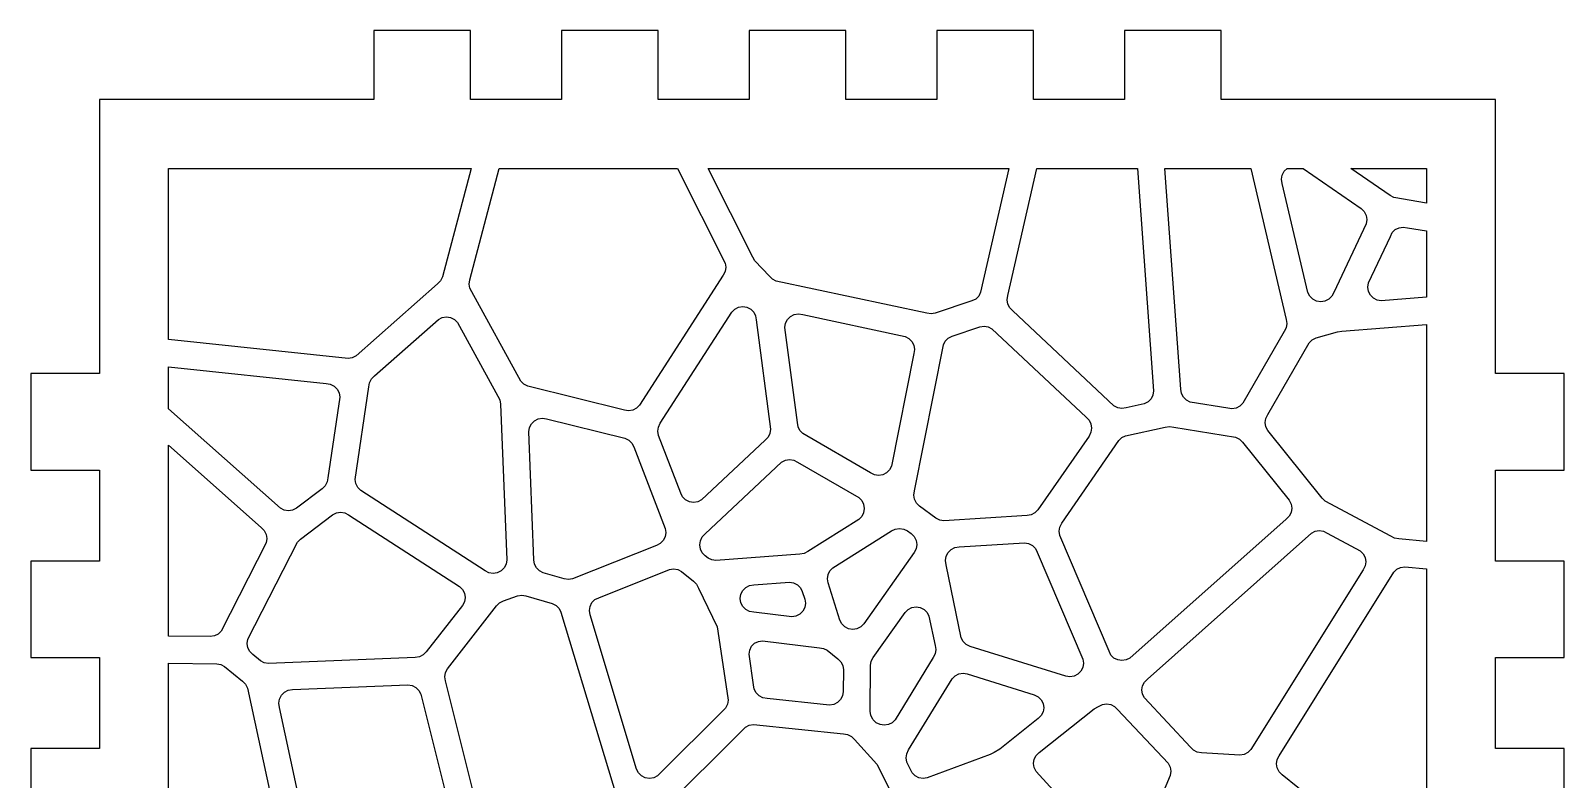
# Model space of a CAD drawing. Header units: metres. Extents: x -57 to 175, y -116 to 104.
# Drawn here: x -56.5 to 56.5, y -58.1 to -2.8 of the extents above; entities that cross this region are included whole.
import ezdxf

# ---------------------------------------------------------------- set-up
doc = ezdxf.new("R2010")
doc.units = ezdxf.units.M

msp = doc.modelspace()

# ---------------------------------------------------------------- linework, layer by layer
for p, q in [((-24.1005, -2.82574), (-31.215, -2.82574)), ((-31.215, -2.82574), (-31.215, -7.90573)), ((-24.1005, -7.90573), (-24.1005, -2.82574)), ((-10.2716, -2.82574), (-17.3861, -2.82574)), ((-17.3861, -2.82574), (-17.3861, -7.90573)), ((-10.2716, -7.90573), (-10.2716, -2.82574)), ((3.55722, -2.82574), (-3.55721, -2.82574)), ((-3.55721, -2.82574), (-3.55721, -7.90573)), ((3.55722, -7.90573), (3.55722, -2.82574)), ((17.3861, -2.82574), (10.2717, -2.82574)), ((10.2717, -2.82574), (10.2717, -7.90573)), ((17.3861, -7.90573), (17.3861, -2.82574)), ((31.215, -2.82574), (24.1006, -2.82574)), ((24.1006, -2.82574), (24.1006, -7.90573)), ((31.215, -7.90573), (31.215, -2.82574)), ((-31.215, -7.90573), (-51.435, -7.90573)), ((-51.435, -7.90573), (-51.435, -28.1257)), ((-17.3861, -7.90573), (-24.1005, -7.90573)), ((-3.55721, -7.90573), (-10.2716, -7.90573)), ((10.2717, -7.90573), (3.55722, -7.90573)), ((24.1006, -7.90573), (17.3861, -7.90573)), ((51.435, -7.90573), (31.215, -7.90573)), ((51.435, -28.1257), (51.435, -7.90573)), ((-46.355, -25.6144), (-46.355, -12.9857)), ((-46.355, -12.9857), (-24.0471, -12.9857)), ((-24.0471, -12.9857), (-26.1601, -20.9924)), ((-24.1451, -21.2074), (-21.9753, -12.9857)), ((-21.9753, -12.9857), (-8.83438, -12.9857)), ((-8.83438, -12.9857), (-5.33717, -19.9662)), ((-3.28975, -19.5375), (-6.57217, -12.9857)), ((-6.57217, -12.9857), (15.5794, -12.9857)), ((15.5794, -12.9857), (13.495, -22.1254)), ((15.498, -22.3737), (17.6391, -12.9857)), ((17.6391, -12.9857), (25.0643, -12.9857)), ((25.0643, -12.9857), (26.2462, -29.4017)), ((28.2472, -29.2722), (27.0746, -12.9857)), ((27.0746, -12.9857), (33.4034, -12.9857)), ((33.4034, -12.9857), (36.0209, -24.1281)), ((35.6775, -13.7896), (35.7264, -13.4806)), ((35.7264, -13.4806), (35.8685, -13.2019)), ((35.8685, -13.2019), (36.0846, -12.9857)), ((36.0846, -12.9857), (37.2726, -12.9857)), ((37.2726, -12.9857), (41.5419, -15.9528)), ((43.6712, -14.9965), (40.778, -12.9857)), ((40.778, -12.9857), (46.355, -12.9857)), ((46.355, -12.9857), (46.355, -15.5467)), ((35.7264, -14.0986), (35.6775, -13.7896)), ((37.6151, -22.1384), (35.7264, -14.0986)), ((43.95, -15.1385), (43.6712, -14.9965)), ((46.355, -15.5467), (43.95, -15.1385)), ((41.5419, -15.9528), (41.7631, -16.174)), ((41.7631, -16.174), (41.9052, -16.4528)), ((41.9052, -16.4528), (41.9541, -16.7618)), ((41.9541, -16.7618), (41.9052, -17.0708)), ((41.9052, -17.0708), (39.5172, -22.1384)), ((42.0761, -21.4374), (43.6952, -18.0014)), ((43.6952, -18.0014), (43.8372, -17.7226)), ((43.8372, -17.7226), (44.0584, -17.5014)), ((44.0584, -17.5014), (44.3372, -17.3593)), ((44.3372, -17.3593), (44.6462, -17.3104)), ((44.6462, -17.3104), (44.9552, -17.3593)), ((44.9552, -17.3593), (46.355, -17.5969)), ((46.355, -17.5969), (46.355, -22.4908)), ((-5.33717, -19.9662), (-5.28822, -20.2752)), ((-5.28822, -20.2752), (-5.33717, -20.5842)), ((-3.14771, -19.8163), (-3.28975, -19.5375)), ((-2.07179, -20.9315), (-3.14771, -19.8163)), ((-26.3022, -21.2712), (-26.5234, -21.4924)), ((-26.1601, -20.9924), (-26.3022, -21.2712)), ((-24.1941, -21.5164), (-24.1451, -21.2074)), ((-5.47922, -20.863), (-11.6356, -30.4542)), ((-5.33717, -20.5842), (-5.47922, -20.863)), ((-1.85057, -21.1527), (-2.07179, -20.9315)), ((-1.57179, -21.2948), (-1.85057, -21.1527)), ((9.53873, -23.6724), (-1.57179, -21.2948)), ((42.0272, -21.7464), (42.0761, -21.4374)), ((-26.5234, -21.4924), (-32.5357, -26.8161)), ((-24.1451, -21.8255), (-24.1941, -21.5164)), ((-24.0031, -22.1042), (-24.1451, -21.8255)), ((-20.3846, -28.6855), (-24.0031, -22.1042)), ((13.3529, -22.4042), (13.1317, -22.6254)), ((13.495, -22.1254), (13.3529, -22.4042)), ((15.4491, -22.6827), (15.498, -22.3737)), ((37.7572, -22.4172), (37.6151, -22.1384)), ((37.9784, -22.6384), (37.7572, -22.4172)), ((39.3752, -22.4172), (39.154, -22.6384)), ((39.5172, -22.1384), (39.3752, -22.4172)), ((42.0761, -22.0554), (42.0272, -21.7464)), ((42.2182, -22.3342), (42.0761, -22.0554)), ((42.4394, -22.5554), (42.2182, -22.3342)), ((42.7182, -22.6974), (42.4394, -22.5554)), ((46.355, -22.4908), (43.0272, -22.7464)), ((-10.1126, -31.7901), (-4.8432, -23.5808)), ((-4.8432, -23.5808), (-4.62198, -23.3596)), ((-4.62198, -23.3596), (-4.3432, -23.2175)), ((-4.3432, -23.2175), (-4.03419, -23.1686)), ((-4.03419, -23.1686), (-3.72519, -23.2175)), ((-3.72519, -23.2175), (-3.44641, -23.3596)), ((-3.44641, -23.3596), (-3.22519, -23.5808)), ((-3.22519, -23.5808), (-3.08315, -23.8596)), ((-0.23708, -23.7689), (0.0719, -23.7199)), ((0.0719, -23.7199), (0.3809, -23.7689)), ((9.84773, -23.7213), (9.53873, -23.6724)), ((10.1567, -23.6724), (9.84773, -23.7213)), ((12.8529, -22.7675), (10.1567, -23.6724)), ((13.1317, -22.6254), (12.8529, -22.7675)), ((15.498, -22.9917), (15.4491, -22.6827)), ((15.6401, -23.2705), (15.498, -22.9917)), ((15.8613, -23.4917), (15.6401, -23.2705)), ((23.318, -30.4983), (15.8613, -23.4917)), ((38.2572, -22.7805), (37.9784, -22.6384)), ((38.5662, -22.8294), (38.2572, -22.7805)), ((38.8752, -22.7805), (38.5662, -22.8294)), ((39.154, -22.6384), (38.8752, -22.7805)), ((43.0272, -22.7464), (42.7182, -22.6974)), ((-31.1732, -28.2934), (-26.4669, -24.1262)), ((-26.4669, -24.1262), (-26.1881, -23.9841)), ((-26.1881, -23.9841), (-25.8791, -23.9352)), ((-25.8791, -23.9352), (-25.5701, -23.9841)), ((-25.5701, -23.9841), (-25.2913, -24.1262)), ((-25.2913, -24.1262), (-25.0701, -24.3474)), ((-25.0701, -24.3474), (-22.0773, -29.7906)), ((-3.08315, -23.8596), (-3.03419, -24.1686)), ((-3.03419, -24.1686), (-1.98122, -32.2221)), ((-0.92807, -24.7199), (-0.87912, -24.4109)), ((-0.00993, -31.7421), (-0.92807, -24.7199)), ((-0.87912, -24.4109), (-0.73708, -24.1321)), ((-0.73708, -24.1321), (-0.51585, -23.9109)), ((-0.51585, -23.9109), (-0.23708, -23.7689)), ((0.3809, -23.7689), (7.92989, -25.3843)), ((11.3927, -25.3673), (13.4375, -24.681)), ((13.4375, -24.681), (13.7466, -24.6321)), ((13.7466, -24.6321), (14.0556, -24.681)), ((14.0556, -24.681), (14.3343, -24.8231)), ((14.3343, -24.8231), (21.2639, -31.3344)), ((36.0209, -24.7461), (35.8789, -25.0249)), ((36.0209, -24.1281), (36.0699, -24.4371)), ((36.0699, -24.4371), (36.0209, -24.7461)), ((40.1138, -24.9819), (46.355, -24.5026)), ((46.355, -24.5026), (46.355, -40.513)), ((-33.1235, -27.0071), (-46.355, -25.6144)), ((7.92989, -25.3843), (8.20866, -25.5264)), ((8.20866, -25.5264), (8.42989, -25.7476)), ((8.42989, -25.7476), (8.57193, -26.0264)), ((10.7506, -26.0094), (10.8927, -25.7306)), ((10.8927, -25.7306), (11.1139, -25.5094)), ((11.1139, -25.5094), (11.3927, -25.3673)), ((35.8789, -25.0249), (32.8279, -30.311)), ((34.668, -31.1457), (37.7203, -25.8575)), ((37.7203, -25.8575), (37.9415, -25.6363)), ((37.9415, -25.6363), (38.2203, -25.4942)), ((38.2203, -25.4942), (39.8048, -25.0308)), ((39.8048, -25.0308), (40.1138, -24.9819)), ((-32.8145, -26.9581), (-33.1235, -27.0071)), ((-32.5357, -26.8161), (-32.8145, -26.9581)), ((8.57193, -26.6444), (6.9295, -34.9515)), ((8.57193, -26.0264), (8.62088, -26.3354)), ((8.62088, -26.3354), (8.57193, -26.6444)), ((8.62144, -36.7784), (10.7506, -26.0094)), ((-51.435, -28.1257), (-56.515, -28.1257)), ((-56.515, -28.1257), (-56.515, -35.2402)), ((-46.355, -30.715), (-46.355, -27.6365)), ((-46.355, -27.6365), (-34.7411, -28.8589)), ((56.515, -28.1257), (51.435, -28.1257)), ((56.515, -35.2402), (56.515, -28.1257)), ((-34.7411, -28.8589), (-34.4321, -28.9078)), ((-34.4321, -28.9078), (-34.1534, -29.0499)), ((-34.1534, -29.0499), (-33.9321, -29.2711)), ((-33.9321, -29.2711), (-33.7901, -29.5499)), ((-32.5969, -35.9292), (-31.5854, -29.1024)), ((-31.5854, -29.1024), (-31.5364, -28.7934)), ((-31.5364, -28.7934), (-31.3944, -28.5146)), ((-31.3944, -28.5146), (-31.1732, -28.2934)), ((-20.1633, -28.9068), (-20.3846, -28.6855)), ((-19.8846, -29.0488), (-20.1633, -28.9068)), ((-12.7536, -30.8174), (-19.8846, -29.0488)), ((28.2961, -29.5812), (28.2472, -29.2722)), ((-33.7411, -29.8589), (-34.6223, -35.806)), ((-33.7901, -29.5499), (-33.7411, -29.8589)), ((-22.0773, -29.7906), (-21.9353, -30.0694)), ((-21.9353, -30.0694), (-21.8863, -30.3784)), ((-21.8863, -30.3784), (-21.4335, -41.862)), ((-11.6356, -30.4542), (-11.8568, -30.6754)), ((23.5967, -30.6404), (23.318, -30.4983)), ((25.5552, -30.3528), (24.2148, -30.6404)), ((25.8339, -30.2107), (25.5552, -30.3528)), ((26.0552, -29.9895), (25.8339, -30.2107)), ((26.1972, -29.7107), (26.0552, -29.9895)), ((26.2462, -29.4017), (26.1972, -29.7107)), ((28.4382, -29.86), (28.2961, -29.5812)), ((28.6594, -30.0812), (28.4382, -29.86)), ((28.9382, -30.2233), (28.6594, -30.0812)), ((31.7099, -30.6743), (28.9382, -30.2233)), ((32.8279, -30.311), (32.6067, -30.5322)), ((-38.1049, -38.046), (-46.355, -30.715)), ((-19.6121, -31.8228), (-19.3909, -31.6015)), ((-19.3909, -31.6015), (-19.1121, -31.4595)), ((-19.1121, -31.4595), (-18.8031, -31.4105)), ((-18.8031, -31.4105), (-18.4941, -31.4595)), ((-18.4941, -31.4595), (-12.7165, -32.8925)), ((-12.4446, -30.8664), (-12.7536, -30.8174)), ((-12.1356, -30.8174), (-12.4446, -30.8664)), ((-11.8568, -30.6754), (-12.1356, -30.8174)), ((21.2639, -31.3344), (21.4852, -31.5557)), ((21.4852, -31.5557), (21.6272, -31.8344)), ((23.9057, -30.6893), (23.5967, -30.6404)), ((24.2148, -30.6404), (23.9057, -30.6893)), ((32.0189, -30.7232), (31.7099, -30.6743)), ((32.3279, -30.6743), (32.0189, -30.7232)), ((32.6067, -30.5322), (32.3279, -30.6743)), ((34.4771, -31.7335), (34.526, -31.4245)), ((34.526, -31.4245), (34.668, -31.1457)), ((-19.8031, -32.4105), (-19.7542, -32.1015)), ((-19.4304, -41.8627), (-19.8031, -32.4105)), ((-19.7542, -32.1015), (-19.6121, -31.8228)), ((-10.3036, -32.3779), (-10.2547, -32.0689)), ((-10.2547, -32.6869), (-10.3036, -32.3779)), ((-10.2547, -32.0689), (-10.1126, -31.7901)), ((-8.60944, -36.9374), (-10.2547, -32.6869)), ((-2.03017, -32.5311), (-2.17221, -32.8099)), ((-1.98122, -32.2221), (-2.03017, -32.5311)), ((0.03899, -32.0511), (-0.00993, -31.7421)), ((0.18103, -32.3298), (0.03899, -32.0511)), ((0.40225, -32.5511), (0.18103, -32.3298)), ((5.39067, -35.4515), (0.40225, -32.5511)), ((21.4852, -32.7312), (17.7232, -38.173)), ((21.6272, -32.4525), (21.4852, -32.7312)), ((21.6272, -31.8344), (21.6762, -32.1434)), ((21.6762, -32.1434), (21.6272, -32.4525)), ((23.9069, -32.845), (24.1857, -32.7029)), ((24.1857, -32.7029), (27.1078, -32.076)), ((27.1078, -32.076), (27.4168, -32.027)), ((27.4168, -32.027), (27.7258, -32.076)), ((27.7258, -32.076), (32.2911, -32.8188)), ((34.526, -32.0425), (34.4771, -31.7335)), ((34.668, -32.3213), (34.526, -32.0425)), ((38.6671, -37.3001), (34.668, -32.3213)), ((-46.355, -47.4856), (-46.355, -33.4035)), ((-46.355, -33.4035), (-39.5163, -39.4803)), ((-12.7165, -32.8925), (-12.4377, -33.0345)), ((-12.4377, -33.0345), (-12.2165, -33.2557)), ((-12.2165, -33.2557), (-12.0744, -33.5345)), ((-12.0744, -33.5345), (-9.7485, -39.5437)), ((-2.39343, -33.0311), (-7.0706, -37.4374)), ((-2.17221, -32.8099), (-2.39343, -33.0311)), ((19.4706, -39.1634), (23.6857, -33.0662)), ((23.6857, -33.0662), (23.9069, -32.845)), ((32.2911, -32.8188), (32.5699, -32.9608)), ((32.5699, -32.9608), (32.7911, -33.1821)), ((32.7911, -33.1821), (36.2314, -37.4651)), ((-6.79642, -39.9491), (-1.16829, -34.6469)), ((-1.16829, -34.6469), (-0.88951, -34.5048)), ((-0.88951, -34.5048), (-0.58051, -34.4559)), ((-0.58051, -34.4559), (-0.2715, -34.5048)), ((-0.2715, -34.5048), (0.00725, -34.6469)), ((0.00725, -34.6469), (4.51048, -37.2652)), ((6.9295, -34.9515), (6.78746, -35.2302)), ((-56.515, -35.2402), (-51.435, -35.2402)), ((-51.435, -35.2402), (-51.435, -41.9546)), ((-34.6712, -36.115), (-34.8133, -36.3938)), ((-34.6223, -35.806), (-34.6712, -36.115)), ((-32.5479, -36.2382), (-32.5969, -35.9292)), ((5.66945, -35.5935), (5.39067, -35.4515)), ((5.97845, -35.6425), (5.66945, -35.5935)), ((6.28746, -35.5935), (5.97845, -35.6425)), ((6.56624, -35.4515), (6.28746, -35.5935)), ((6.78746, -35.2302), (6.56624, -35.4515)), ((51.435, -41.9546), (51.435, -35.2402)), ((51.435, -35.2402), (56.515, -35.2402)), ((-35.0345, -36.615), (-36.9293, -38.046)), ((-34.8133, -36.3938), (-35.0345, -36.615)), ((-32.4059, -36.517), (-32.5479, -36.2382)), ((-32.1846, -36.7382), (-32.4059, -36.517)), ((-23.0213, -42.671), (-32.1846, -36.7382)), ((-8.46739, -37.2162), (-8.60944, -36.9374)), ((-8.24617, -37.4374), (-8.46739, -37.2162)), ((4.51048, -37.2652), (4.7317, -37.4864)), ((8.57249, -37.0874), (8.62144, -36.7784)), ((8.62144, -37.3964), (8.57249, -37.0874)), ((-37.8261, -38.188), (-38.1049, -38.046)), ((-37.5171, -38.237), (-37.8261, -38.188)), ((-37.2081, -38.188), (-37.5171, -38.237)), ((-36.9293, -38.046), (-37.2081, -38.188)), ((-34.2634, -38.5394), (-33.9847, -38.3974)), ((-33.9847, -38.3974), (-33.6757, -38.3484)), ((-33.6757, -38.3484), (-33.3667, -38.3974)), ((-33.3667, -38.3974), (-33.0879, -38.5394)), ((-7.96739, -37.5795), (-8.24617, -37.4374)), ((-7.65839, -37.6284), (-7.96739, -37.5795)), ((-7.34938, -37.5795), (-7.65839, -37.6284)), ((-7.0706, -37.4374), (-7.34938, -37.5795)), ((4.7317, -37.4864), (4.87375, -37.7652)), ((4.87375, -38.3832), (4.7317, -38.662)), ((4.87375, -37.7652), (4.9227, -38.0742)), ((4.9227, -38.0742), (4.87375, -38.3832)), ((8.76349, -37.6751), (8.62144, -37.3964)), ((8.98471, -37.8964), (8.76349, -37.6751)), ((10.1993, -38.7816), (8.98471, -37.8964)), ((17.502, -38.3942), (17.2232, -38.5362)), ((17.7232, -38.173), (17.502, -38.3942)), ((36.2314, -37.4651), (36.3734, -37.7439)), ((36.3734, -38.3619), (36.2314, -38.6407)), ((36.3734, -37.7439), (36.4224, -38.0529)), ((36.4224, -38.0529), (36.3734, -38.3619)), ((38.8884, -37.5213), (38.6671, -37.3001)), ((43.7224, -40.1103), (38.8884, -37.5213)), ((-39.5163, -39.4803), (-39.2951, -39.7015)), ((-36.6353, -40.3307), (-34.2634, -38.5394)), ((-33.0879, -38.5394), (-24.9166, -43.8299)), ((-9.7485, -39.5437), (-9.69955, -39.8527)), ((4.51048, -38.8832), (0.76805, -41.2407)), ((4.7317, -38.662), (4.51048, -38.8832)), ((7.20694, -39.5871), (7.51595, -39.5381)), ((7.51595, -39.5381), (7.82495, -39.5871)), ((10.4781, -38.9237), (10.1993, -38.7816)), ((10.7871, -38.9726), (10.4781, -38.9237)), ((16.9142, -38.5852), (10.7871, -38.9726)), ((17.2232, -38.5362), (16.9142, -38.5852)), ((19.2796, -39.7512), (19.3285, -39.4422)), ((19.3285, -39.4422), (19.4706, -39.1634)), ((36.0102, -38.8619), (24.5011, -49.1061)), ((36.2314, -38.6407), (36.0102, -38.8619)), ((-39.153, -40.5983), (-42.4773, -47.1155)), ((-40.5143, -47.7228), (-36.8565, -40.5519)), ((-39.2951, -39.7015), (-39.153, -39.9803)), ((-39.153, -39.9803), (-39.1041, -40.2893)), ((-39.1041, -40.2893), (-39.153, -40.5983)), ((-36.8565, -40.5519), (-36.6353, -40.3307)), ((-10.1118, -40.6617), (-10.3905, -40.8038)), ((-9.89055, -40.4405), (-10.1118, -40.6617)), ((-9.7485, -40.1617), (-9.89055, -40.4405)), ((-9.69955, -39.8527), (-9.7485, -40.1617)), ((-7.20863, -40.7581), (-7.15968, -40.4491)), ((-7.15968, -40.4491), (-7.01764, -40.1703)), ((-7.01764, -40.1703), (-6.79642, -39.9491)), ((2.6143, -42.4466), (6.92816, -39.7291)), ((6.92816, -39.7291), (7.20694, -39.5871)), ((7.82495, -39.5871), (8.10373, -39.7291)), ((8.10373, -39.7291), (8.37964, -39.9302)), ((8.37964, -39.9302), (8.60086, -40.1515)), ((8.60086, -40.1515), (8.7429, -40.4302)), ((8.7429, -40.4302), (8.79185, -40.7392)), ((11.9152, -40.9093), (16.7214, -40.6054)), ((16.7214, -40.6054), (17.0304, -40.6543)), ((17.0304, -40.6543), (17.3092, -40.7964)), ((19.3285, -40.0602), (19.2796, -39.7512)), ((22.9622, -48.6061), (19.3285, -40.0602)), ((25.7853, -50.6537), (37.8712, -39.8961)), ((37.8712, -39.8961), (38.1499, -39.7541)), ((38.1499, -39.7541), (38.459, -39.7051)), ((38.459, -39.7051), (38.768, -39.7541)), ((38.768, -39.7541), (39.0467, -39.8961)), ((39.0467, -39.8961), (41.4722, -41.1951)), ((44.0011, -40.2524), (43.7224, -40.1103)), ((44.3102, -40.3013), (44.0011, -40.2524)), ((46.355, -40.513), (44.3102, -40.3013)), ((-10.3905, -40.8038), (-16.5739, -43.2636)), ((-7.15968, -41.0671), (-7.20863, -40.7581)), ((-7.01764, -41.3459), (-7.15968, -41.0671)), ((-6.79642, -41.5671), (-7.01764, -41.3459)), ((-6.59558, -41.7302), (-6.79642, -41.5671)), ((-6.3168, -41.8722), (-6.59558, -41.7302)), ((0.18027, -41.4317), (-6.0078, -41.9212)), ((0.48927, -41.3827), (0.18027, -41.4317)), ((0.76805, -41.2407), (0.48927, -41.3827)), ((8.60086, -41.327), (4.87892, -46.5854)), ((8.7429, -41.0482), (8.60086, -41.327)), ((8.79185, -40.7392), (8.7429, -41.0482)), ((10.9152, -41.9093), (10.9641, -41.6003)), ((10.9641, -41.6003), (11.1062, -41.3215)), ((11.1062, -41.3215), (11.3274, -41.1003)), ((11.3274, -41.1003), (11.6062, -40.9582)), ((11.6062, -40.9582), (11.9152, -40.9093)), ((17.3092, -40.7964), (17.5304, -41.0176)), ((17.5304, -41.0176), (17.6724, -41.2964)), ((17.6724, -41.2964), (21.0247, -49.1803)), ((41.4722, -41.1951), (41.6934, -41.4163)), ((41.6934, -41.4163), (41.8354, -41.6951)), ((41.8354, -41.6951), (41.8844, -42.0041)), ((-51.435, -41.9546), (-56.515, -41.9546)), ((-56.515, -41.9546), (-56.515, -49.0691)), ((-22.7425, -42.813), (-23.0213, -42.671)), ((-22.4335, -42.862), (-22.7425, -42.813)), ((-22.1245, -42.813), (-22.4335, -42.862)), ((-21.8457, -42.671), (-22.1245, -42.813)), ((-21.6245, -42.4497), (-21.8457, -42.671)), ((-21.4825, -42.171), (-21.6245, -42.4497)), ((-21.4335, -41.862), (-21.4825, -42.171)), ((-19.3814, -42.1717), (-19.4304, -41.8627)), ((-19.2394, -42.4505), (-19.3814, -42.1717)), ((-19.0182, -42.6717), (-19.2394, -42.4505)), ((-18.7394, -42.8137), (-19.0182, -42.6717)), ((-17.1919, -43.2636), (-18.7394, -42.8137)), ((-14.6461, -44.6536), (-9.44344, -42.584)), ((-9.44344, -42.584), (-9.13443, -42.535)), ((-9.13443, -42.535), (-8.82542, -42.584)), ((-8.82542, -42.584), (-8.54665, -42.726)), ((-8.54665, -42.726), (-7.66676, -43.4404)), ((-6.0078, -41.9212), (-6.3168, -41.8722)), ((2.20209, -43.2556), (2.25104, -42.9466)), ((2.25104, -42.9466), (2.39308, -42.6678)), ((2.39308, -42.6678), (2.6143, -42.4466)), ((10.9641, -42.2183), (10.9152, -41.9093)), ((12.0732, -47.6052), (10.9641, -42.2183)), ((41.6934, -42.5919), (33.4075, -55.8634)), ((35.488, -56.3169), (43.9394, -42.7803)), ((41.8354, -42.3131), (41.6934, -42.5919)), ((41.8844, -42.0041), (41.8354, -42.3131)), ((43.9394, -42.7803), (44.1606, -42.5591)), ((44.1606, -42.5591), (44.4394, -42.417)), ((44.4394, -42.417), (44.7484, -42.3681)), ((44.7484, -42.3681), (46.355, -42.5343)), ((46.355, -42.5343), (46.355, -60.1111)), ((56.515, -41.9546), (51.435, -41.9546)), ((56.515, -49.0691), (56.515, -41.9546)), ((-24.9166, -43.8299), (-24.6954, -44.0511)), ((-24.6954, -44.0511), (-24.5534, -44.3299)), ((-16.8829, -43.3125), (-17.1919, -43.2636)), ((-16.5739, -43.2636), (-16.8829, -43.3125)), ((-7.66676, -43.4404), (-7.44554, -43.6616)), ((-7.44554, -43.6616), (-7.3035, -43.9404)), ((-7.3035, -43.9404), (-5.92145, -46.8036)), ((-4.03386, -44.1257), (-3.81264, -43.9045)), ((-3.81264, -43.9045), (-3.53386, -43.7625)), ((-3.53386, -43.7625), (-3.22485, -43.7135)), ((-3.22485, -43.7135), (-0.59778, -43.5057)), ((-0.59778, -43.5057), (-0.28877, -43.5547)), ((-0.28877, -43.5547), (-0.00999, -43.6967)), ((-0.00999, -43.6967), (0.2112, -43.9179)), ((0.2112, -43.9179), (0.35324, -44.1967)), ((2.25104, -43.5646), (2.20209, -43.2556)), ((3.11887, -46.3066), (2.25104, -43.5646)), ((-24.5534, -44.9479), (-24.6954, -45.2267)), ((-24.5534, -44.3299), (-24.5044, -44.6389)), ((-24.5044, -44.6389), (-24.5534, -44.9479)), ((-22.1797, -45.2558), (-21.9585, -45.0346)), ((-21.9585, -45.0346), (-21.6797, -44.8926)), ((-21.6797, -44.8926), (-20.628, -44.5282)), ((-20.628, -44.5282), (-20.319, -44.4792)), ((-20.319, -44.4792), (-20.01, -44.5282)), ((-20.01, -44.5282), (-18.0741, -45.091)), ((-18.0741, -45.091), (-17.7953, -45.233)), ((-15.2881, -45.2956), (-15.1461, -45.0169)), ((-15.1461, -45.0169), (-14.9249, -44.7956)), ((-14.9249, -44.7956), (-14.6461, -44.6536)), ((-4.22485, -44.7135), (-4.1759, -44.4045)), ((-4.1759, -45.0225), (-4.22485, -44.7135)), ((-4.1759, -44.4045), (-4.03386, -44.1257)), ((-4.03386, -45.3013), (-4.1759, -45.0225)), ((0.35324, -44.1967), (0.52869, -44.751)), ((0.52869, -44.751), (0.57764, -45.06)), ((0.57764, -45.06), (0.52869, -45.369)), ((-24.6954, -45.2267), (-27.3697, -48.6534)), ((-25.8033, -49.899), (-22.1797, -45.2558)), ((-17.7953, -45.233), (-17.5741, -45.4543)), ((-17.5741, -45.4543), (-17.432, -45.733)), ((-17.432, -45.733), (-12.975, -60.5143)), ((-15.3371, -45.6046), (-15.2881, -45.2956)), ((-15.2881, -45.9137), (-15.3371, -45.6046)), ((-11.8567, -57.2935), (-15.2881, -45.9137)), ((-3.81264, -45.5225), (-4.03386, -45.3013)), ((-3.53386, -45.6646), (-3.81264, -45.5225)), ((-3.22485, -45.7135), (-3.53386, -45.6646)), ((-0.42233, -46.06), (-3.22485, -45.7135)), ((-0.11333, -46.0111), (-0.42233, -46.06)), ((0.16542, -45.869), (-0.11333, -46.0111)), ((0.38664, -45.6478), (0.16542, -45.869)), ((0.52869, -45.369), (0.38664, -45.6478)), ((3.26091, -46.5854), (3.11887, -46.3066)), ((5.57135, -49.0692), (7.93103, -45.7355)), ((7.93103, -45.7355), (8.15225, -45.5142)), ((8.15225, -45.5142), (8.43103, -45.3722)), ((8.43103, -45.3722), (8.74004, -45.3232)), ((8.74004, -45.3232), (9.04904, -45.3722)), ((9.04904, -45.3722), (9.32782, -45.5142)), ((9.32782, -45.5142), (9.54904, -45.7355)), ((9.54904, -45.7355), (9.69109, -46.0142)), ((9.69109, -46.0142), (10.1365, -48.1775)), ((-42.6985, -47.3367), (-42.9773, -47.4788)), ((-42.4773, -47.1155), (-42.6985, -47.3367)), ((-5.92145, -46.8036), (-5.8725, -47.1126)), ((-5.8725, -47.1126), (-5.1111, -52.21)), ((3.48213, -46.8066), (3.26091, -46.5854)), ((3.76091, -46.9486), (3.48213, -46.8066)), ((4.06992, -46.9976), (3.76091, -46.9486)), ((4.37892, -46.9486), (4.06992, -46.9976)), ((4.6577, -46.8066), (4.37892, -46.9486)), ((4.87892, -46.5854), (4.6577, -46.8066)), ((-43.2863, -47.5277), (-46.355, -47.4856)), ((-42.9773, -47.4788), (-43.2863, -47.5277)), ((-40.5632, -48.0318), (-40.5143, -47.7228)), ((-40.5143, -48.3409), (-40.5632, -48.0318)), ((-40.3722, -48.6196), (-40.5143, -48.3409)), ((-3.57237, -48.8247), (-3.52342, -48.5157)), ((-3.52342, -48.5157), (-3.38138, -48.2369)), ((-3.38138, -48.2369), (-3.16016, -48.0157)), ((-3.16016, -48.0157), (-2.88138, -47.8736)), ((-2.88138, -47.8736), (-2.57237, -47.8247)), ((-2.57237, -47.8247), (1.61082, -48.3419)), ((1.61082, -48.3419), (1.91983, -48.3909)), ((1.91983, -48.3909), (2.19861, -48.5329)), ((2.19861, -48.5329), (2.96605, -49.1546)), ((10.1365, -48.1775), (10.1854, -48.4865)), ((10.1854, -48.4865), (10.1365, -48.7955)), ((12.2152, -47.884), (12.0732, -47.6052)), ((12.4365, -48.1052), (12.2152, -47.884)), ((12.7152, -48.2473), (12.4365, -48.1052)), ((19.7646, -50.4403), (12.7152, -48.2473)), ((-56.515, -49.0691), (-51.435, -49.0691)), ((-51.435, -49.0691), (-51.435, -55.7835)), ((-46.355, -60.2726), (-46.355, -49.486)), ((-46.355, -49.486), (-42.8069, -49.5347)), ((-42.8069, -49.5347), (-42.4979, -49.5836)), ((-42.4979, -49.5836), (-42.2191, -49.7257)), ((-42.2191, -49.7257), (-40.9085, -50.8197)), ((-40.151, -48.8409), (-40.3722, -48.6196)), ((-39.5848, -49.3135), (-40.151, -48.8409)), ((-39.306, -49.4555), (-39.5848, -49.3135)), ((-38.997, -49.5045), (-39.306, -49.4555)), ((-28.1787, -49.0656), (-38.997, -49.5045)), ((-27.8697, -49.0167), (-28.1787, -49.0656)), ((-27.5909, -48.8746), (-27.8697, -49.0167)), ((-27.3697, -48.6534), (-27.5909, -48.8746)), ((-3.23431, -51.088), (-3.57237, -48.8247)), ((2.96605, -49.1546), (3.18727, -49.3758)), ((3.18727, -49.3758), (3.32932, -49.6546)), ((3.32932, -49.6546), (3.37827, -49.9636)), ((5.35828, -53.0274), (5.38036, -49.657)), ((5.38036, -49.657), (5.42931, -49.348)), ((5.42931, -49.348), (5.57135, -49.0692)), ((9.99442, -49.0743), (7.20091, -53.6521)), ((10.1365, -48.7955), (9.99442, -49.0743)), ((21.0247, -49.1803), (21.0736, -49.4893)), ((21.0736, -49.4893), (21.0247, -49.7983)), ((23.1043, -48.8849), (22.9622, -48.6061)), ((23.3255, -49.1061), (23.1043, -48.8849)), ((23.6043, -49.2482), (23.3255, -49.1061)), ((23.9133, -49.2971), (23.6043, -49.2482)), ((24.2223, -49.2482), (23.9133, -49.2971)), ((24.5011, -49.1061), (24.2223, -49.2482)), ((51.435, -55.7835), (51.435, -49.0691)), ((51.435, -49.0691), (56.515, -49.0691)), ((-40.9085, -50.8197), (-40.6872, -51.0409)), ((-25.9943, -50.4868), (-25.9454, -50.1778)), ((-25.9454, -50.7958), (-25.9943, -50.4868)), ((-25.9454, -50.1778), (-25.8033, -49.899)), ((-22.9259, -62.8191), (-25.9454, -50.7958)), ((3.37827, -49.9636), (3.36771, -51.5747)), ((8.18889, -55.8851), (11.3892, -50.6405)), ((11.3892, -50.6405), (11.6104, -50.4193)), ((11.6104, -50.4193), (11.8892, -50.2773)), ((11.8892, -50.2773), (12.1982, -50.2283)), ((12.1982, -50.2283), (12.5072, -50.2773)), ((12.5072, -50.2773), (17.4539, -51.8162)), ((20.0736, -50.4893), (19.7646, -50.4403)), ((20.3826, -50.4403), (20.0736, -50.4893)), ((20.6614, -50.2983), (20.3826, -50.4403)), ((20.8826, -50.0771), (20.6614, -50.2983)), ((21.0247, -49.7983), (20.8826, -50.0771)), ((25.5641, -50.8749), (25.7853, -50.6537)), ((-40.6872, -51.0409), (-40.5452, -51.3197)), ((-40.5452, -51.3197), (-38.5717, -60.4549)), ((-38.1806, -52.1271), (-38.0386, -51.8483)), ((-38.0386, -51.8483), (-37.8173, -51.6271)), ((-37.8173, -51.6271), (-37.5386, -51.485)), ((-37.5386, -51.485), (-37.2296, -51.4361)), ((-37.2296, -51.4361), (-28.7157, -51.0907)), ((-28.7157, -51.0907), (-28.4067, -51.1396)), ((-28.4067, -51.1396), (-28.1279, -51.2817)), ((-28.1279, -51.2817), (-27.9067, -51.5029)), ((-27.9067, -51.5029), (-27.7647, -51.7817)), ((-27.7647, -51.7817), (-25.3597, -61.3582)), ((-3.18536, -51.397), (-3.23431, -51.088)), ((-3.04332, -51.6758), (-3.18536, -51.397)), ((-2.8221, -51.897), (-3.04332, -51.6758)), ((-2.54332, -52.039), (-2.8221, -51.897)), ((3.31876, -51.8837), (3.17671, -52.1625)), ((3.36771, -51.5747), (3.31876, -51.8837)), ((17.4539, -51.8162), (17.7327, -51.9583)), ((17.7327, -51.9583), (17.9539, -52.1795)), ((25.3731, -51.4627), (25.422, -51.1537)), ((25.422, -51.7717), (25.3731, -51.4627)), ((25.422, -51.1537), (25.5641, -50.8749)), ((25.5641, -52.0505), (25.422, -51.7717)), ((-38.2296, -52.4361), (-38.1806, -52.1271)), ((-38.1806, -52.7451), (-38.2296, -52.4361)), ((-36.3737, -61.1094), (-38.1806, -52.7451)), ((-5.30209, -52.7978), (-10.3179, -57.7935)), ((-5.16005, -52.519), (-5.30209, -52.7978)), ((-5.1111, -52.21), (-5.16005, -52.519)), ((-2.23431, -52.088), (-2.54332, -52.039)), ((2.36771, -52.5747), (-2.23431, -52.088)), ((2.67671, -52.5258), (2.36771, -52.5747)), ((2.95549, -52.3837), (2.67671, -52.5258)), ((3.17671, -52.1625), (2.95549, -52.3837)), ((5.40723, -53.3364), (5.35828, -53.0274)), ((17.8171, -56.069), (21.8564, -52.8497)), ((17.9539, -52.1795), (18.096, -52.4583)), ((18.096, -53.0763), (17.9539, -53.355)), ((18.096, -52.4583), (18.1449, -52.7673)), ((18.1449, -52.7673), (18.096, -53.0763)), ((21.8564, -52.8497), (22.1939, -52.6708)), ((22.1939, -52.6708), (22.4727, -52.5288)), ((22.4727, -52.5288), (22.7817, -52.4798)), ((22.7817, -52.4798), (23.0907, -52.5288)), ((23.0907, -52.5288), (23.3694, -52.6708)), ((23.3694, -52.6708), (23.5907, -52.892)), ((23.5907, -52.892), (27.3157, -56.8683)), ((28.9624, -55.678), (25.5641, -52.0505)), ((-10.8474, -61.178), (-3.83501, -54.1941)), ((-3.83501, -54.1941), (-3.55623, -54.0521)), ((-3.55623, -54.0521), (-3.24722, -54.0031)), ((-3.24722, -54.0031), (3.38644, -54.7048)), ((5.54927, -53.6152), (5.40723, -53.3364)), ((5.5829, -53.6521), (5.54927, -53.6152)), ((5.80412, -53.8733), (5.5829, -53.6521)), ((6.0829, -54.0154), (5.80412, -53.8733)), ((6.39191, -54.0643), (6.0829, -54.0154)), ((6.70091, -54.0154), (6.39191, -54.0643)), ((6.97969, -53.8733), (6.70091, -54.0154)), ((7.20091, -53.6521), (6.97969, -53.8733)), ((17.7327, -53.5763), (14.9226, -55.8159)), ((17.9539, -53.355), (17.7327, -53.5763)), ((3.38644, -54.7048), (3.69545, -54.7538)), ((3.69545, -54.7538), (3.97423, -54.8958)), ((3.97423, -54.8958), (4.19545, -55.117)), ((4.19545, -55.117), (5.85759, -56.9426)), ((-51.435, -55.7835), (-56.515, -55.7835)), ((-56.515, -55.7835), (-56.515, -62.8979)), ((7.99789, -56.4729), (8.04684, -56.1638)), ((8.04684, -56.7819), (7.99789, -56.4729)), ((8.04684, -56.1638), (8.18889, -55.8851)), ((14.2111, -56.2235), (9.56613, -57.9342)), ((14.4898, -56.0814), (14.2111, -56.2235)), ((14.9226, -55.8159), (14.4898, -56.0814)), ((17.4539, -56.569), (17.5959, -56.2903)), ((17.5959, -56.2903), (17.8171, -56.069)), ((29.1837, -55.8992), (28.9624, -55.678)), ((29.4624, -56.0413), (29.1837, -55.8992)), ((29.7714, -56.0902), (29.4624, -56.0413)), ((32.5985, -56.2757), (29.7714, -56.0902)), ((32.9075, -56.2267), (32.5985, -56.2757)), ((33.1863, -56.0847), (32.9075, -56.2267)), ((33.4075, -55.8634), (33.1863, -56.0847)), ((35.346, -56.5957), (35.488, -56.3169)), ((56.515, -55.7835), (51.435, -55.7835)), ((56.515, -62.898), (56.515, -55.7835)), ((-11.7147, -57.5722), (-11.8567, -57.2935)), ((-11.4935, -57.7935), (-11.7147, -57.5722)), ((5.85759, -56.9426), (7.08624, -59.3604)), ((8.44812, -57.571), (8.04684, -56.7819)), ((8.66934, -57.7922), (8.44812, -57.571)), ((17.4049, -56.8781), (17.4539, -56.569)), ((17.4539, -57.1871), (17.4049, -56.8781)), ((17.5959, -57.4658), (17.4539, -57.1871)), ((22.2585, -62.5701), (17.5959, -57.4658)), ((27.3157, -56.8683), (27.4578, -57.147)), ((27.4578, -57.147), (27.5067, -57.4561)), ((27.5067, -57.4561), (27.4578, -57.7651)), ((35.297, -56.9047), (35.346, -56.5957)), ((35.346, -57.2137), (35.297, -56.9047)), ((35.488, -57.4925), (35.346, -57.2137)), ((35.7092, -57.7137), (35.488, -57.4925)), ((-11.2147, -57.9355), (-11.4935, -57.7935)), ((-10.9057, -57.9845), (-11.2147, -57.9355)), ((-10.5967, -57.9355), (-10.9057, -57.9845)), ((-10.3179, -57.7935), (-10.5967, -57.9355)), ((8.94812, -57.9342), (8.66934, -57.7922)), ((9.25713, -57.9832), (8.94812, -57.9342)), ((9.56613, -57.9342), (9.25713, -57.9832)), ((27.4578, -57.7651), (25.7908, -61.7423)), ((39.6837, -60.9157), (35.7092, -57.7137))]:
    msp.add_line(p, q)

doc.saveas('drawing.dxf')
